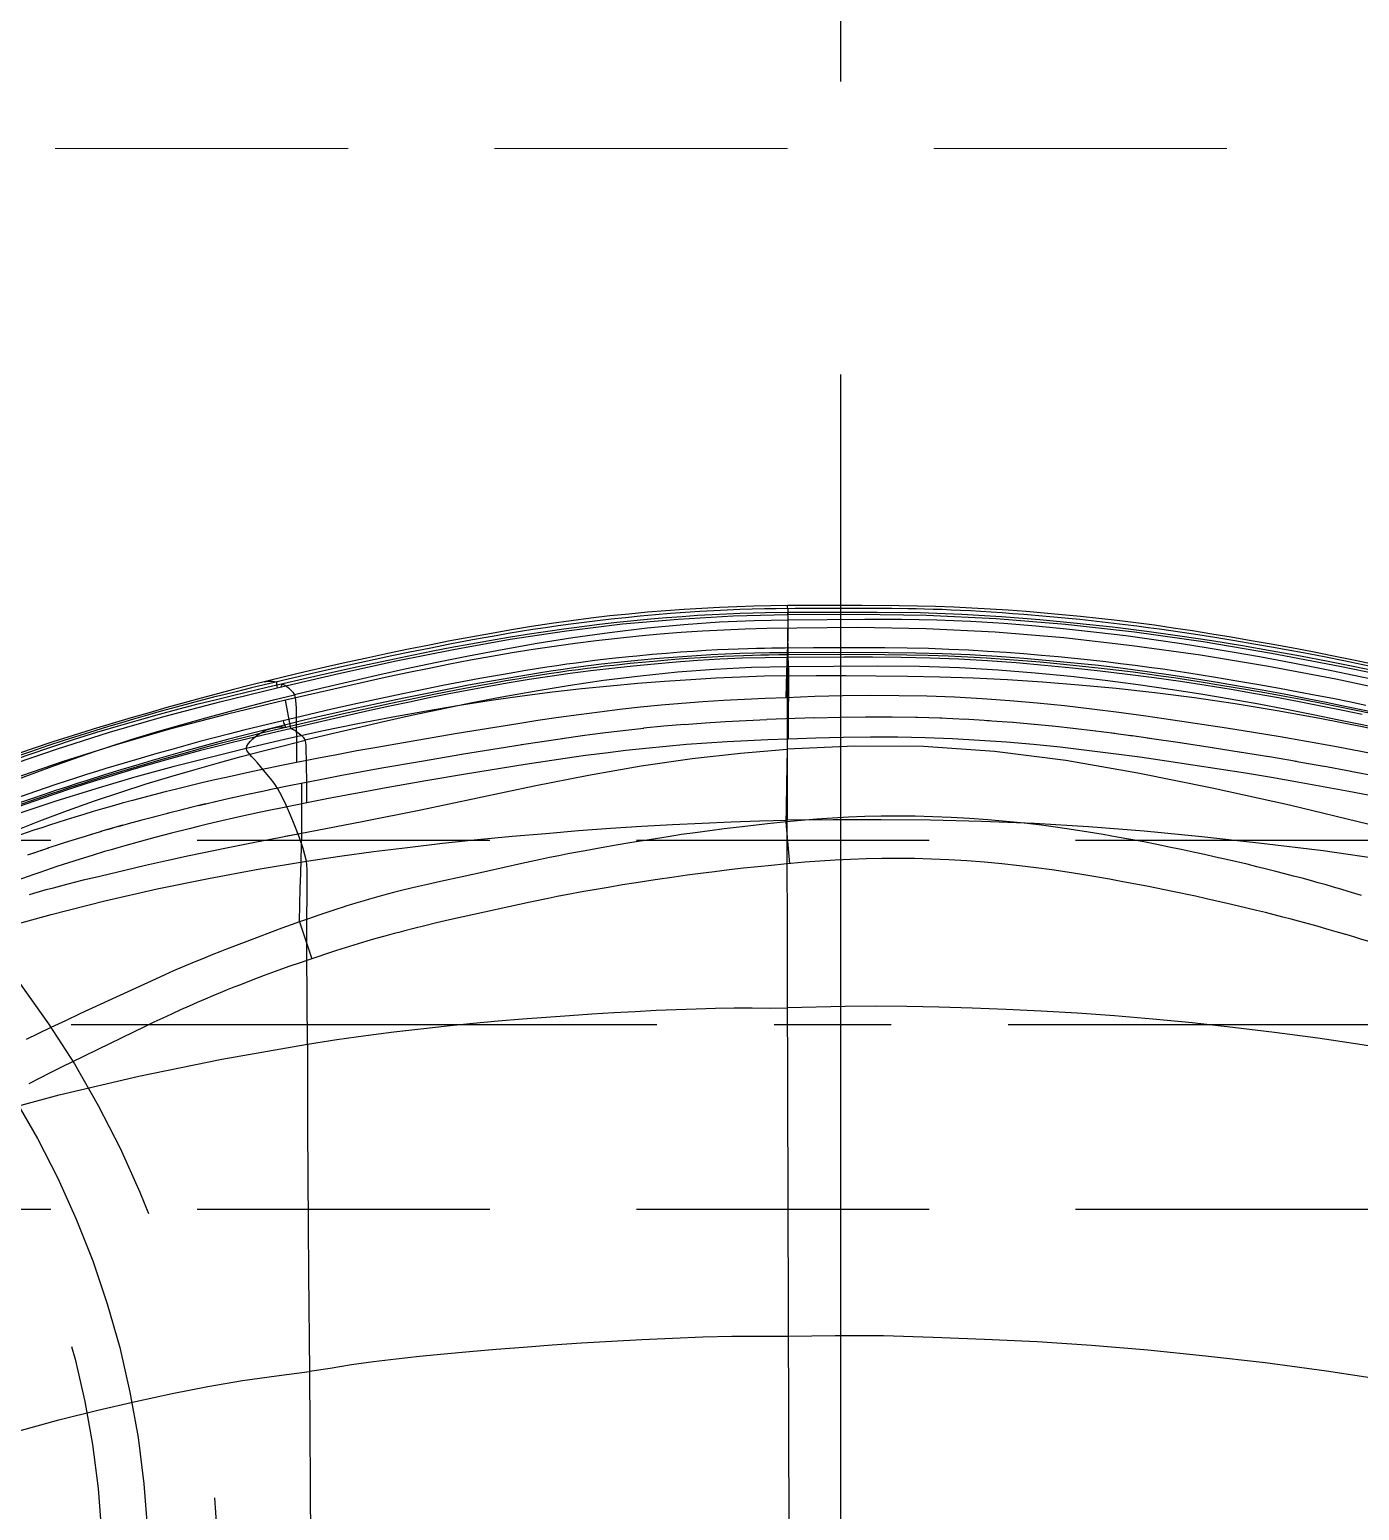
# Model space of a CAD drawing. Header units: inches. Extents: x 143011 to 144494, y -46023 to -44974.
# Drawn here: x 143767.99 to 143796.83, y -45139.95 to -45107.84 of the extents above; entities that cross this region are included whole.
import ezdxf

# ---------------------------------------------------------------- set-up
doc = ezdxf.new("R2010")
doc.units = ezdxf.units.IN
doc.header["$LTSCALE"] = 2
doc.header["$MEASUREMENT"] = 0
for name, pattern in [('CENTER', [50.8, 31.75, -6.35, 6.35, -6.35]), ('DASHED', [0.75, 0.5, -0.25]), ('HIDDEN', [9.525, 6.35, -3.175])]:
    doc.linetypes.add(name, pattern=pattern)
doc.layers.get('0').update_dxf_attribs({"linetype": 'CONTINUOUS'})
for name, color, linetype in [('CAV-COR', 1, 'CONTINUOUS'), ('DEFAULT_1', 7, 'CENTER'), ('DEFAULT_2', 8, 'HIDDEN'), ('SP', 3, 'CONTINUOUS'), ('wr2', 41, 'DASHED')]:
    doc.layers.add(name, color=color, linetype=linetype)
doc.layers.add('WR', color=122, linetype='HIDDEN', lineweight=18)

# ---------------------------------------------------------------- blocks, each defined once
blk = doc.blocks.new('20151030.171830')
at = {"color": 8, "linetype": 'HIDDEN'}
blk.add_circle((0, 0), 21.5, dxfattribs=at)
at = {"layer": 'SP', "linetype": 'HIDDEN'}
for radius in [20, 19]:
    blk.add_circle((0, 0), radius, dxfattribs=at)

msp = doc.modelspace()

# ---------------------------------------------------------------- linework, layer by layer
at = {"linetype": 'CENTER', "ltscale": 0.5}
msp.add_line((143785.577, -45026.419), (143785.577, -45526.419), dxfattribs=at)
at = {"layer": 'CAV-COR', "linetype": 'ByBlock'}
for p, q in [((143784.597, -45120.397), (143784.184, -45120.401)), ((143785.245, -45120.33), (143784.429, -45120.333)), ((143784.433, -45120.398), (143784.431, -45120.363)), ((143785.346, -45120.394), (143784.597, -45120.397)), ((143786.05, -45120.332), (143785.245, -45120.33)), ((143786.211, -45120.394), (143785.346, -45120.394)), ((143786.691, -45120.397), (143786.211, -45120.394)), ((143784.44, -45120.649), (143784.44, -45120.555)), ((143784.444, -45120.824), (143784.44, -45120.649)), ((143793.696, -45121.024), (143793.232, -45120.951)), ((143794.129, -45121.096), (143793.696, -45121.024)), ((143776.236, -45121.344), (143775.847, -45121.424)), ((143776.655, -45121.259), (143776.236, -45121.344)), ((143777.108, -45121.17), (143776.655, -45121.259)), ((143781.808, -45121.368), (143781.493, -45121.395)), ((143782.106, -45121.345), (143781.808, -45121.368)), ((143782.389, -45121.325), (143782.106, -45121.345)), ((143782.657, -45121.309), (143782.389, -45121.325)), ((143782.908, -45121.295), (143782.657, -45121.309)), ((143783.143, -45121.284), (143782.908, -45121.295)), ((143783.362, -45121.275), (143783.143, -45121.284)), ((143783.566, -45121.268), (143783.362, -45121.275)), ((143783.755, -45121.262), (143783.566, -45121.268)), ((143783.93, -45121.259), (143783.755, -45121.262)), ((143784.091, -45121.256), (143783.93, -45121.259)), ((143784.437, -45121.353), (143784.035, -45121.358)), ((143784.375, -45121.252), (143784.091, -45121.256)), ((143785.42, -45121.35), (143784.437, -45121.353)), ((143784.438, -45121.252), (143784.439, -45121.353)), ((143794.54, -45121.166), (143794.129, -45121.096)), ((143794.924, -45121.233), (143794.54, -45121.166)), ((143795.282, -45121.298), (143794.924, -45121.233)), ((143795.612, -45121.359), (143795.282, -45121.298)), ((143796.069, -45121.446), (143795.612, -45121.359)), ((143774.691, -45121.678), (143774.094, -45121.814)), ((143775.155, -45121.574), (143774.691, -45121.678)), ((143775.488, -45121.501), (143775.155, -45121.574)), ((143775.847, -45121.424), (143775.488, -45121.501)), ((143781.493, -45121.395), (143781.161, -45121.426)), ((143796.494, -45121.53), (143796.069, -45121.446)), ((143796.402, -45121.643), (143797.872, -45121.952)), ((143796.768, -45121.585), (143796.494, -45121.53)), ((143797.044, -45121.642), (143796.768, -45121.585)), ((143773.524, -45121.875), (143772.756, -45122.066)), ((143774.094, -45121.814), (143772.803, -45122.118)), ((143793.665, -45121.884), (143793.131, -45121.798)), ((143794.172, -45121.968), (143793.665, -45121.884)), ((143794.649, -45122.051), (143794.172, -45121.968)), ((143771.984, -45122.321), (143771.738, -45122.384)), ((143772.208, -45122.264), (143771.984, -45122.321)), ((143772.118, -45122.417), (143773.361, -45122.117)), ((143772.471, -45122.199), (143772.208, -45122.264)), ((143772.803, -45122.118), (143772.471, -45122.199)), ((143773.283, -45122.379), (143773.739, -45122.266)), ((143774.432, -45122.177), (143773.542, -45122.383)), ((143773.563, -45122.082), (143773.609, -45122.118)), ((143773.699, -45122.209), (143773.739, -45122.266)), ((143775.95, -45122.273), (143775.509, -45122.367)), ((143776.144, -45122.333), (143775.563, -45122.455)), ((143776.435, -45122.172), (143775.95, -45122.273)), ((143776.797, -45122.2), (143776.144, -45122.333)), ((143776.958, -45122.068), (143776.435, -45122.172)), ((143795.096, -45122.131), (143794.649, -45122.051)), ((143795.507, -45122.206), (143795.096, -45122.131)), ((143795.892, -45122.279), (143795.507, -45122.206)), ((143796.256, -45122.35), (143795.892, -45122.279)), ((143770.849, -45122.624), (143770.498, -45122.723)), ((143771.171, -45122.536), (143770.849, -45122.624)), ((143771.467, -45122.456), (143771.171, -45122.536)), ((143771.738, -45122.384), (143771.467, -45122.456)), ((143774.551, -45122.581), (143774.06, -45122.696)), ((143774.675, -45122.65), (143774.316, -45122.731)), ((143775.104, -45122.456), (143774.551, -45122.581)), ((143775.026, -45122.571), (143774.675, -45122.65)), ((143775.563, -45122.455), (143775.026, -45122.571)), ((143775.509, -45122.367), (143775.104, -45122.456)), ((143796.611, -45122.422), (143796.256, -45122.35)), ((143796.966, -45122.495), (143796.611, -45122.422)), ((143769.704, -45122.955), (143769.405, -45123.046)), ((143769.985, -45122.872), (143769.704, -45122.955)), ((143770.248, -45122.795), (143769.985, -45122.872)), ((143770.498, -45122.723), (143770.248, -45122.795)), ((143773.151, -45122.911), (143772.639, -45123.036)), ((143773.58, -45122.908), (143772.97, -45123.062)), ((143774.06, -45122.696), (143773.151, -45122.911)), ((143773.951, -45122.817), (143773.58, -45122.908)), ((143774.316, -45122.731), (143773.951, -45122.817)), ((143768.739, -45123.257), (143768.381, -45123.375)), ((143769.082, -45123.147), (143768.739, -45123.257)), ((143769.405, -45123.046), (143769.082, -45123.147)), ((143771.687, -45123.282), (143771.382, -45123.365)), ((143771.993, -45123.2), (143771.687, -45123.282)), ((143772.288, -45123.239), (143771.861, -45123.354)), ((143772.309, -45123.119), (143771.993, -45123.2)), ((143772.565, -45123.166), (143772.288, -45123.239)), ((143772.639, -45123.036), (143772.309, -45123.119)), ((143772.97, -45123.062), (143772.565, -45123.166)), ((143768.012, -45123.5), (143767.646, -45123.627)), ((143768.381, -45123.375), (143768.012, -45123.5)), ((143770.754, -45123.541), (143770.411, -45123.639)), ((143771.075, -45123.45), (143770.754, -45123.541)), ((143771.382, -45123.365), (143771.075, -45123.45)), ((143771.414, -45123.476), (143771.11, -45123.562)), ((143771.861, -45123.354), (143771.414, -45123.476)), ((143769.975, -45123.896), (143769.618, -45124.005)), ((143770.045, -45123.747), (143769.65, -45123.866)), ((143770.367, -45123.778), (143769.975, -45123.896)), ((143770.411, -45123.639), (143770.045, -45123.747)), ((143770.655, -45123.693), (143770.367, -45123.778)), ((143768.793, -45124.267), (143768.553, -45124.345)), ((143769.029, -45124.19), (143768.793, -45124.267)), ((143769.265, -45124.115), (143769.029, -45124.19)), ((143769.618, -45124.005), (143769.265, -45124.115)), ((143784.421, -45124.044), (143784.42, -45124.982)), ((143768.12, -45124.365), (143767.69, -45124.515)), ((143768.058, -45124.512), (143767.799, -45124.601)), ((143768.308, -45124.427), (143768.058, -45124.512)), ((143768.553, -45124.345), (143768.308, -45124.427)), ((143774.011, -45126.631), (143774.014, -45126.229)), ((143774.004, -45127.881), (143774.005, -45127.605)), ((143774.017, -45129.841), (143774.004, -45127.881)), ((143785.681, -45129.026), (143784.426, -45129.057)), ((143774.043, -45134.832), (143774.063, -45136.942)), ((143774.063, -45136.942), (143774.1, -45143.295))]:
    msp.add_line(p, q, dxfattribs=at)
for points in [[(143784.429, -45120.333), (143784.069, -45120.337), (143783.702, -45120.344), (143783.329, -45120.356), (143782.952, -45120.372), (143782.571, -45120.392), (143782.186, -45120.416), (143781.793, -45120.445), (143781.394, -45120.477), (143780.989, -45120.515), (143780.579, -45120.557), (143780.163, -45120.606), (143779.74, -45120.661), (143779.313, -45120.722), (143778.881, -45120.789), (143778.447, -45120.86), (143778.007, -45120.935), (143777.561, -45121.015), (143777.113, -45121.099), (143776.663, -45121.188), (143776.211, -45121.279), (143775.76, -45121.373), (143775.31, -45121.469), (143774.859, -45121.567), (143774.411, -45121.667), (143773.966, -45121.769), (143773.524, -45121.875)], [(143784.184, -45120.401), (143783.927, -45120.405), (143783.663, -45120.411), (143783.393, -45120.419), (143783.117, -45120.43), (143782.829, -45120.445), (143782.526, -45120.462), (143782.212, -45120.483), (143781.894, -45120.507), (143781.567, -45120.534), (143781.236, -45120.564), (143780.914, -45120.595), (143780.607, -45120.628), (143780.309, -45120.662), (143780.017, -45120.697), (143779.733, -45120.734), (143779.454, -45120.772), (143779.179, -45120.812), (143778.907, -45120.853), (143778.637, -45120.896), (143778.372, -45120.94), (143778.109, -45120.985), (143777.85, -45121.031), (143777.597, -45121.078), (143777.108, -45121.17)], [(143784.433, -45120.398), (143784.433, -45120.403), (143784.433, -45120.416), (143784.433, -45120.435), (143784.433, -45120.525)], [(143797.216, -45121.625), (143796.737, -45121.524), (143796.27, -45121.428), (143795.812, -45121.337), (143795.361, -45121.251), (143794.916, -45121.17), (143794.48, -45121.093), (143794.05, -45121.019), (143793.627, -45120.949), (143793.209, -45120.882), (143792.794, -45120.819), (143792.384, -45120.76), (143791.979, -45120.705), (143791.576, -45120.655), (143791.177, -45120.61), (143790.781, -45120.568), (143790.387, -45120.529), (143789.995, -45120.494), (143789.603, -45120.462), (143789.212, -45120.432), (143788.821, -45120.407), (143788.429, -45120.385), (143788.035, -45120.367), (143787.64, -45120.353), (143787.245, -45120.344), (143786.848, -45120.338), (143786.05, -45120.332)], [(143789.556, -45120.526), (143789.318, -45120.508), (143789.082, -45120.491), (143788.848, -45120.475), (143788.618, -45120.461), (143788.395, -45120.448), (143788.183, -45120.437), (143787.979, -45120.428), (143787.78, -45120.42), (143787.587, -45120.414), (143787.399, -45120.409), (143787.216, -45120.404), (143787.036, -45120.401), (143786.691, -45120.397)], [(143773.361, -45122.117), (143774.699, -45121.806), (143775.946, -45121.533), (143777.184, -45121.284), (143778.413, -45121.062), (143779.635, -45120.876), (143780.85, -45120.731), (143782.056, -45120.623), (143783.251, -45120.553), (143784.433, -45120.525)], [(143784.44, -45120.649), (143783.709, -45120.663), (143782.951, -45120.695), (143782.179, -45120.749), (143781.382, -45120.824), (143780.57, -45120.92), (143779.774, -45121.032), (143779.002, -45121.156), (143778.243, -45121.288), (143777.514, -45121.427), (143776.825, -45121.566), (143776.164, -45121.706), (143775.524, -45121.847), (143774.904, -45121.989), (143774.309, -45122.129), (143773.739, -45122.266)], [(143784.433, -45120.525), (143785.938, -45120.521), (143787.446, -45120.538), (143788.953, -45120.61), (143790.455, -45120.734), (143791.951, -45120.901), (143793.441, -45121.114), (143794.924, -45121.363), (143796.402, -45121.643)], [(143784.44, -45120.555), (143784.439, -45120.526), (143784.439, -45120.525)], [(143796.227, -45121.747), (143795.721, -45121.645), (143795.2, -45121.544), (143794.665, -45121.444), (143794.116, -45121.347), (143793.553, -45121.252), (143792.972, -45121.161), (143792.375, -45121.074), (143791.762, -45120.991), (143791.129, -45120.913), (143790.479, -45120.842), (143789.811, -45120.778), (143789.119, -45120.722), (143788.405, -45120.677), (143787.668, -45120.647), (143786.902, -45120.632), (143786.107, -45120.631), (143785.289, -45120.638), (143784.44, -45120.649)], [(143793.232, -45120.951), (143792.989, -45120.915), (143792.743, -45120.879), (143792.497, -45120.844), (143792.249, -45120.811), (143792.001, -45120.778), (143791.754, -45120.747), (143791.507, -45120.718), (143791.26, -45120.689), (143791.014, -45120.662), (143790.768, -45120.637), (143790.524, -45120.612), (143790.28, -45120.589), (143790.038, -45120.567), (143789.556, -45120.526)], [(143783.977, -45120.831), (143783.514, -45120.843), (143783.051, -45120.862), (143782.589, -45120.887), (143782.126, -45120.918), (143781.664, -45120.954), (143781.202, -45120.996), (143780.742, -45121.044), (143780.282, -45121.097), (143779.824, -45121.155), (143779.367, -45121.219), (143778.912, -45121.287), (143778.459, -45121.36), (143778.007, -45121.438), (143777.557, -45121.519), (143777.108, -45121.605), (143776.66, -45121.694), (143776.214, -45121.786), (143775.768, -45121.88), (143775.322, -45121.977), (143774.432, -45122.177)], [(143796.32, -45121.926), (143794.856, -45121.65), (143793.385, -45121.409), (143791.906, -45121.202), (143790.42, -45121.031), (143788.93, -45120.907), (143787.437, -45120.833), (143785.94, -45120.805), (143783.977, -45120.831)], [(143784.035, -45121.358), (143783.713, -45121.365), (143783.394, -45121.374), (143783.078, -45121.387), (143782.766, -45121.403), (143782.457, -45121.421), (143782.151, -45121.441), (143781.85, -45121.463), (143781.552, -45121.488), (143781.258, -45121.514), (143780.967, -45121.542), (143780.679, -45121.572), (143780.394, -45121.605), (143780.113, -45121.64), (143779.836, -45121.677), (143779.562, -45121.716), (143779.294, -45121.757), (143779.031, -45121.798), (143778.773, -45121.84), (143778.517, -45121.882), (143778.262, -45121.926), (143778.01, -45121.97), (143777.76, -45122.015), (143777.512, -45122.061), (143777.268, -45122.108), (143776.797, -45122.2)], [(143785.527, -45121.247), (143784.992, -45121.248), (143784.375, -45121.252)], [(143784.437, -45121.353), (143784.436, -45121.367), (143784.435, -45121.4), (143784.434, -45121.446), (143784.431, -45121.589)], [(143797.396, -45122.709), (143796.978, -45122.617), (143796.549, -45122.526), (143796.11, -45122.435), (143795.66, -45122.345), (143795.198, -45122.256), (143794.724, -45122.169), (143794.242, -45122.083), (143793.751, -45121.999), (143793.251, -45121.918), (143792.744, -45121.839), (143792.228, -45121.765), (143791.705, -45121.696), (143791.176, -45121.634), (143790.644, -45121.578), (143790.107, -45121.527), (143789.554, -45121.481), (143788.977, -45121.438), (143788.384, -45121.403), (143787.792, -45121.378), (143787.206, -45121.363), (143786.62, -45121.355), (143785.42, -45121.35)], [(143793.131, -45121.798), (143792.852, -45121.756), (143792.565, -45121.714), (143792.271, -45121.673), (143791.967, -45121.632), (143791.653, -45121.593), (143791.331, -45121.555), (143790.997, -45121.517), (143790.653, -45121.481), (143790.299, -45121.446), (143789.933, -45121.413), (143789.555, -45121.381), (143789.167, -45121.351), (143788.765, -45121.324), (143788.352, -45121.301), (143787.927, -45121.281), (143787.484, -45121.265), (143787.022, -45121.256), (143786.542, -45121.251), (143785.527, -45121.247)], [(143780.628, -45121.482), (143780.441, -45121.503), (143780.249, -45121.526), (143780.051, -45121.55), (143779.849, -45121.577), (143779.641, -45121.605), (143779.428, -45121.636), (143779.209, -45121.669), (143778.983, -45121.703), (143778.752, -45121.741), (143778.513, -45121.781), (143778.267, -45121.823), (143778.013, -45121.868), (143777.755, -45121.915), (143777.491, -45121.965), (143776.958, -45122.068)], [(143781.161, -45121.426), (143780.988, -45121.443), (143780.628, -45121.482)], [(143784.431, -45121.589), (143784.429, -45121.703), (143784.428, -45121.854)], [(143784.428, -45121.854), (143783.928, -45121.865), (143783.411, -45121.883), (143782.878, -45121.908), (143782.329, -45121.94), (143781.765, -45121.978), (143781.182, -45122.024), (143780.583, -45122.077), (143779.966, -45122.139), (143779.33, -45122.211), (143778.676, -45122.293), (143778.005, -45122.389), (143777.313, -45122.497), (143776.602, -45122.618), (143775.872, -45122.752), (143775.115, -45122.898), (143774.331, -45123.058), (143773.522, -45123.237), (143772.689, -45123.433)], [(143773.356, -45121.987), (143773.352, -45121.993), (143773.35, -45122.007), (143773.35, -45122.027), (143773.352, -45122.052), (143773.356, -45122.083), (143773.361, -45122.117)], [(143784.428, -45121.854), (143784.424, -45122.091), (143784.423, -45123.264)], [(143784.428, -45121.854), (143785.05, -45121.85), (143785.692, -45121.851), (143786.353, -45121.855), (143787.033, -45121.863), (143787.732, -45121.876), (143788.453, -45121.9), (143789.196, -45121.935), (143789.96, -45121.985), (143790.748, -45122.047), (143791.559, -45122.123), (143792.394, -45122.214), (143793.254, -45122.323), (143794.137, -45122.454), (143795.044, -45122.605), (143795.974, -45122.775), (143796.928, -45122.961), (143797.903, -45123.173), (143798.9, -45123.409)], [(143797.66, -45122.05), (143797.197, -45121.949), (143796.227, -45121.747)], [(143804.581, -45124.253), (143804.102, -45124.077), (143803.623, -45123.904), (143803.144, -45123.734), (143802.666, -45123.568), (143802.186, -45123.408), (143801.705, -45123.255), (143801.222, -45123.109), (143800.737, -45122.968), (143800.25, -45122.834), (143799.761, -45122.706), (143799.269, -45122.582), (143798.774, -45122.463), (143798.277, -45122.349), (143796.32, -45121.926)], [(143772.756, -45122.066), (143772.417, -45122.153), (143772.068, -45122.245), (143771.712, -45122.34), (143771.348, -45122.44), (143770.973, -45122.545), (143770.588, -45122.655), (143770.194, -45122.769), (143769.788, -45122.889), (143769.37, -45123.015), (143768.941, -45123.148), (143768.501, -45123.289), (143768.049, -45123.438), (143767.587, -45123.595), (143767.528, -45123.616)], [(143773.609, -45122.118), (143773.654, -45122.16), (143773.699, -45122.209)], [(143773.542, -45122.383), (143772.283, -45122.685), (143771.06, -45123.007), (143769.873, -45123.348), (143768.722, -45123.712), (143767.607, -45124.096), (143766.525, -45124.489), (143765.477, -45124.889), (143764.462, -45125.3), (143763.481, -45125.72)], [(143767.459, -45123.826), (143768.575, -45123.442), (143769.724, -45123.079), (143770.906, -45122.738), (143772.118, -45122.417)], [(143769.445, -45123.483), (143769.648, -45123.415), (143770.215, -45123.232), (143770.768, -45123.064), (143771.301, -45122.91), (143771.817, -45122.765), (143772.321, -45122.628), (143772.812, -45122.5), (143773.283, -45122.379)], [(143773.491, -45122.83), (143773.501, -45122.86), (143773.51, -45122.886), (143773.52, -45122.909), (143773.525, -45122.922)], [(143772.689, -45123.433), (143772.705, -45123.38), (143772.743, -45123.324), (143772.787, -45123.27), (143772.838, -45123.22), (143772.893, -45123.173), (143772.951, -45123.13), (143773.01, -45123.091), (143773.071, -45123.057), (143773.134, -45123.028), (143773.2, -45123.004), (143773.246, -45122.992)], [(143784.423, -45123.264), (143784.421, -45123.632), (143784.421, -45124.044)], [(143772.689, -45123.433), (143771.907, -45123.623), (143771.103, -45123.831), (143770.276, -45124.056), (143769.43, -45124.304), (143768.564, -45124.575), (143767.673, -45124.869), (143766.758, -45125.184), (143765.818, -45125.521), (143764.847, -45125.878), (143763.844, -45126.256), (143762.811, -45126.657), (143761.752, -45127.091)], [(143771.11, -45123.562), (143770.958, -45123.605), (143770.655, -45123.693)], [(143773.069, -45123.904), (143773, -45123.82), (143772.933, -45123.74), (143772.868, -45123.667), (143772.807, -45123.601), (143772.754, -45123.541), (143772.709, -45123.487), (143772.689, -45123.433)], [(143769.65, -45123.866), (143769.443, -45123.93), (143769.229, -45123.998), (143769.01, -45124.068), (143768.789, -45124.14), (143768.566, -45124.214), (143768.12, -45124.365)], [(143774, -45125.871), (143773.927, -45125.599), (143773.839, -45125.345), (143773.745, -45125.106), (143773.651, -45124.877), (143773.556, -45124.661), (143773.466, -45124.466), (143773.38, -45124.309), (143773.298, -45124.186), (143773.218, -45124.084), (143773.069, -45123.904)], [(143774, -45125.871), (143774.721, -45125.766), (143775.45, -45125.667), (143776.189, -45125.574), (143776.945, -45125.486), (143777.71, -45125.406), (143778.46, -45125.335), (143779.187, -45125.271), (143779.898, -45125.212), (143780.593, -45125.16), (143781.271, -45125.117), (143781.932, -45125.081), (143782.577, -45125.049), (143783.207, -45125.021), (143783.822, -45124.998), (143784.42, -45124.982)], [(143798.836, -45126.086), (143797.422, -45125.849), (143796.046, -45125.652), (143794.709, -45125.489), (143793.416, -45125.346), (143792.166, -45125.225), (143790.952, -45125.13), (143789.775, -45125.06), (143788.636, -45125.014), (143787.531, -45124.987), (143786.459, -45124.976), (143785.422, -45124.975), (143784.42, -45124.982)], [(143784.424, -45126.128), (143784.424, -45125.729), (143784.423, -45125.348), (143784.42, -45124.982)], [(143759.528, -45130.204), (143760.881, -45129.592), (143762.215, -45129.045), (143763.524, -45128.552), (143764.804, -45128.111), (143766.053, -45127.717), (143767.273, -45127.356), (143768.465, -45127.028), (143769.627, -45126.736), (143770.762, -45126.477), (143771.87, -45126.249), (143772.95, -45126.048), (143774, -45125.871)], [(143774.014, -45126.229), (143774.013, -45126.044), (143774, -45125.871)], [(143784.485, -45147.606), (143784.425, -45128.491), (143784.425, -45127.965), (143784.425, -45127.468), (143784.425, -45126.994), (143784.424, -45126.128)], [(143774.005, -45127.605), (143774.009, -45127.091), (143774.011, -45126.631)], [(143774.017, -45129.841), (143774.658, -45129.744), (143775.282, -45129.656), (143775.889, -45129.578), (143776.479, -45129.507), (143777.052, -45129.444), (143777.61, -45129.389), (143778.154, -45129.338), (143778.682, -45129.293), (143779.197, -45129.253), (143779.699, -45129.217), (143780.187, -45129.185), (143780.663, -45129.156), (143781.127, -45129.131), (143781.578, -45129.108), (143782.018, -45129.089), (143782.447, -45129.074), (143782.864, -45129.062), (143783.27, -45129.056), (143783.666, -45129.056), (143784.051, -45129.058), (143784.426, -45129.057)], [(143798.902, -45130.214), (143797.884, -45130.025), (143796.892, -45129.857), (143795.928, -45129.714), (143794.992, -45129.59), (143794.086, -45129.479), (143793.205, -45129.381), (143792.349, -45129.298), (143791.519, -45129.229), (143790.712, -45129.171), (143789.929, -45129.124), (143789.169, -45129.087), (143788.43, -45129.059), (143787.712, -45129.039), (143787.016, -45129.025), (143786.339, -45129.019), (143785.681, -45129.026)], [(143759.505, -45134.196), (143760.903, -45133.55), (143762.354, -45132.944), (143763.855, -45132.383), (143765.397, -45131.865), (143766.982, -45131.386), (143768.637, -45130.944), (143770.366, -45130.538), (143772.159, -45130.168), (143774.017, -45129.841)], [(143774.017, -45129.841), (143774.02, -45131.642), (143774.043, -45134.832)], [(143784.448, -45136.184), (143783.842, -45136.181), (143783.222, -45136.182), (143782.59, -45136.197), (143781.937, -45136.223), (143781.271, -45136.254), (143780.613, -45136.288), (143779.964, -45136.326), (143779.323, -45136.37), (143778.703, -45136.417), (143778.109, -45136.465), (143777.535, -45136.515), (143776.982, -45136.565), (143776.452, -45136.616), (143775.944, -45136.67), (143775.451, -45136.728), (143774.973, -45136.796), (143774.51, -45136.872), (143774.063, -45136.942)], [(143798.894, -45137.384), (143797.487, -45137.141), (143796.117, -45136.931), (143794.785, -45136.754), (143793.492, -45136.604), (143792.239, -45136.478), (143791.022, -45136.376), (143789.841, -45136.299), (143788.698, -45136.242), (143787.586, -45136.2), (143786.507, -45136.169), (143785.461, -45136.168), (143784.448, -45136.184)], [(143761.125, -45140.803), (143762.136, -45140.316), (143763.13, -45139.873), (143764.105, -45139.474), (143765.055, -45139.112), (143765.981, -45138.785), (143766.886, -45138.49), (143767.77, -45138.226), (143768.631, -45137.991), (143769.471, -45137.781), (143770.289, -45137.59), (143771.083, -45137.418), (143771.858, -45137.262), (143772.614, -45137.132), (143773.35, -45137.032), (143774.063, -45136.942)]]:
    msp.add_lwpolyline(points, dxfattribs=at)
at = {"layer": 'DEFAULT_1', "color": 2, "linetype": 'CENTER', "ltscale": 0.5}
msp.add_line((143785.577, -45115.398), (143785.577, -45246.267), dxfattribs=at)
at = {"layer": 'DEFAULT_2', "color": 8, "linetype": 'HIDDEN'}
for p, q in [((143783.948, -45120.482), (143784.437, -45120.475)), ((143784.437, -45120.475), (143784.436, -45120.525)), ((143784.438, -45120.5), (143784.437, -45120.475)), ((143784.439, -45120.525), (143784.438, -45120.5)), ((143784.437, -45121.192), (143784.444, -45121.027)), ((143784.443, -45121.456), (143784.439, -45120.824)), ((143784.445, -45120.881), (143784.444, -45120.824)), ((143784.444, -45121.027), (143784.445, -45120.881)), ((143784.42, -45121.571), (143784.428, -45121.373)), ((143784.428, -45121.373), (143784.437, -45121.192)), ((143781.358, -45121.557), (143781.02, -45121.59)), ((143781.679, -45121.528), (143781.358, -45121.557)), ((143781.983, -45121.503), (143781.679, -45121.528)), ((143782.272, -45121.482), (143781.983, -45121.503)), ((143782.544, -45121.464), (143782.272, -45121.482)), ((143782.801, -45121.449), (143782.544, -45121.464)), ((143783.042, -45121.437), (143782.801, -45121.449)), ((143783.267, -45121.427), (143783.042, -45121.437)), ((143783.477, -45121.419), (143783.267, -45121.427)), ((143783.671, -45121.413), (143783.477, -45121.419)), ((143783.851, -45121.408), (143783.671, -45121.413)), ((143784.017, -45121.405), (143783.851, -45121.408)), ((143784.242, -45121.402), (143784.017, -45121.405)), ((143784.441, -45121.4), (143784.242, -45121.402)), ((143785.528, -45121.396), (143784.441, -45121.4)), ((143784.441, -45121.399), (143784.441, -45121.4)), ((143784.447, -45121.582), (143784.443, -45121.456)), ((143784.449, -45121.662), (143784.447, -45121.582)), ((143773.137, -45122.103), (143774.274, -45121.844)), ((143784.45, -45121.879), (143784.446, -45122.964)), ((143793.871, -45122.07), (143793.352, -45121.985)), ((143772.425, -45122.272), (143773.137, -45122.103)), ((143773.469, -45122.027), (143773.442, -45122.098)), ((143773.469, -45122.027), (143773.516, -45122.052)), ((143773.516, -45122.052), (143773.563, -45122.082)), ((143773.739, -45122.266), (143773.756, -45122.325)), ((143776.756, -45122.262), (143776.249, -45122.365)), ((143777.282, -45122.158), (143776.756, -45122.262)), ((143794.361, -45122.154), (143793.871, -45122.07)), ((143794.822, -45122.234), (143794.361, -45122.154)), ((143795.249, -45122.312), (143794.822, -45122.234)), ((143795.644, -45122.386), (143795.249, -45122.312)), ((143773.659, -45122.998), (143773.542, -45122.383)), ((143775.369, -45122.553), (143774.798, -45122.681)), ((143775.79, -45122.461), (143775.369, -45122.553)), ((143776.249, -45122.365), (143775.79, -45122.461)), ((143796.015, -45122.457), (143795.644, -45122.386)), ((143796.373, -45122.528), (143796.015, -45122.457)), ((143796.724, -45122.599), (143796.373, -45122.528)), ((143797.08, -45122.675), (143796.724, -45122.599)), ((143774.288, -45122.799), (143773.054, -45123.092)), ((143774.518, -45122.801), (143773.359, -45123.067)), ((143773.776, -45122.868), (143773.78, -45123.332)), ((143774.798, -45122.681), (143774.288, -45122.799)), ((143785.008, -45122.764), (143783.978, -45122.803)), ((143784.446, -45122.964), (143784.446, -45123.228)), ((143785, -45122.765), (143785.582, -45122.749)), ((143785.566, -45122.75), (143786.145, -45122.743)), ((143786.122, -45122.743), (143786.7, -45122.744)), ((143786.67, -45122.744), (143787.245, -45122.753)), ((143787.208, -45122.752), (143787.778, -45122.769)), ((143787.734, -45122.768), (143788.299, -45122.793)), ((143788.248, -45122.791), (143788.807, -45122.825)), ((143788.751, -45122.821), (143789.3, -45122.861)), ((143789.239, -45122.856), (143789.779, -45122.902)), ((143789.714, -45122.896), (143790.242, -45122.948)), ((143790.175, -45122.941), (143790.688, -45122.997)), ((143772.386, -45123.257), (143772.072, -45123.338)), ((143772.714, -45123.175), (143772.386, -45123.257)), ((143773.054, -45123.092), (143772.714, -45123.175)), ((143773.359, -45123.067), (143772.726, -45123.218)), ((143776.389, -45123.255), (143775.525, -45123.406)), ((143777.263, -45123.108), (143776.389, -45123.255)), ((143778.663, -45123.344), (143779.109, -45123.276)), ((143779.1, -45123.277), (143779.547, -45123.211)), ((143779.538, -45123.213), (143779.986, -45123.15)), ((143779.978, -45123.151), (143780.427, -45123.092)), ((143780.419, -45123.093), (143780.868, -45123.039)), ((143780.861, -45123.04), (143781.31, -45122.99)), ((143790.619, -45122.989), (143791.115, -45123.048)), ((143791.046, -45123.039), (143791.525, -45123.101)), ((143791.456, -45123.092), (143791.918, -45123.154)), ((143791.85, -45123.145), (143792.292, -45123.206)), ((143792.226, -45123.197), (143792.993, -45123.31)), ((143792.935, -45123.301), (143793.646, -45123.409)), ((143771.158, -45123.587), (143770.838, -45123.677)), ((143771.465, -45123.502), (143771.158, -45123.587)), ((143771.768, -45123.419), (143771.465, -45123.502)), ((143772.072, -45123.338), (143771.768, -45123.419)), ((143773.78, -45123.332), (143773.781, -45123.736)), ((143773.995, -45123.704), (143773.991, -45123.443)), ((143776.495, -45123.702), (143777.365, -45123.555)), ((143777.358, -45123.556), (143778.672, -45123.343)), ((143784.419, -45123.446), (143784.405, -45124.2)), ((143793.596, -45123.402), (143794.267, -45123.507)), ((143794.227, -45123.501), (143794.867, -45123.605)), ((143794.835, -45123.6), (143795.463, -45123.707)), ((143770.133, -45123.883), (143769.74, -45124.001)), ((143770.498, -45123.775), (143770.133, -45123.883)), ((143770.838, -45123.677), (143770.498, -45123.775)), ((143774.004, -45124.238), (143773.995, -45123.704)), ((143775.631, -45123.852), (143776.495, -45123.702)), ((143795.438, -45123.703), (143796.058, -45123.813)), ((143796.039, -45123.809), (143796.654, -45123.923)), ((143796.639, -45123.92), (143797.248, -45124.038)), ((143773.199, -45124.321), (143773.662, -45124.227)), ((143773.9, -45124.881), (143773.896, -45124.18)), ((143774.006, -45124.608), (143774.004, -45124.238)), ((143776.583, -45124.133), (143775.725, -45124.283)), ((143777.446, -45123.988), (143776.583, -45124.133)), ((143784.405, -45124.2), (143784.399, -45124.737)), ((143768.005, -45124.571), (143767.589, -45124.717)), ((143771.667, -45124.664), (143772.022, -45124.581)), ((143771.989, -45124.589), (143772.396, -45124.496)), ((143772.368, -45124.502), (143772.793, -45124.408)), ((143772.771, -45124.413), (143773, -45124.363)), ((143772.981, -45124.367), (143773.214, -45124.318)), ((143770.401, -45124.988), (143770.719, -45124.903)), ((143770.682, -45124.913), (143771.017, -45124.826)), ((143770.98, -45124.835), (143771.333, -45124.746)), ((143771.297, -45124.755), (143771.498, -45124.705)), ((143771.808, -45124.631), (143771.462, -45124.714)), ((143774.006, -45124.608), (143773.475, -45124.715)), ((143784.399, -45124.737), (143784.395, -45125.025)), ((143769.317, -45125.296), (143769.562, -45125.223)), ((143769.764, -45125.164), (143769.534, -45125.231)), ((143769.677, -45125.189), (143769.795, -45125.155)), ((143770.008, -45125.095), (143769.764, -45125.164)), ((143769.916, -45125.121), (143770.169, -45125.051)), ((143770.135, -45125.06), (143770.436, -45124.978)), ((143772.507, -45124.923), (143772.066, -45125.024)), ((143772.875, -45125.461), (143775.204, -45125.013)), ((143782.741, -45125.214), (143782.43, -45125.256)), ((143783.058, -45125.174), (143782.741, -45125.214)), ((143783.379, -45125.135), (143783.058, -45125.174)), ((143783.692, -45125.099), (143783.379, -45125.135)), ((143783.992, -45125.066), (143783.692, -45125.099)), ((143784.266, -45125.038), (143783.992, -45125.066)), ((143784.395, -45125.025), (143784.475, -45125.929)), ((143768.393, -45125.588), (143768.574, -45125.529)), ((143768.557, -45125.534), (143768.751, -45125.472)), ((143768.732, -45125.478), (143768.938, -45125.413)), ((143768.917, -45125.419), (143769.135, -45125.351)), ((143769.111, -45125.359), (143769.343, -45125.288)), ((143770.372, -45125.453), (143770.056, -45125.541)), ((143770.71, -45125.363), (143770.372, -45125.453)), ((143771.07, -45125.269), (143770.71, -45125.363)), ((143772.266, -45125.582), (143772.875, -45125.461)), ((143773.538, -45125.333), (143773.898, -45125.264)), ((143773.893, -45125.552), (143773.898, -45125.264)), ((143780.712, -45125.527), (143780.391, -45125.583)), ((143781.009, -45125.476), (143780.712, -45125.527)), ((143781.426, -45125.408), (143781.009, -45125.476)), ((143781.841, -45125.343), (143781.426, -45125.408)), ((143782.13, -45125.299), (143781.841, -45125.343)), ((143782.43, -45125.256), (143782.13, -45125.299)), ((143767.959, -45125.737), (143768.105, -45125.686)), ((143768.094, -45125.69), (143768.251, -45125.636)), ((143768.238, -45125.64), (143768.408, -45125.584)), ((143769.089, -45125.829), (143768.836, -45125.91)), ((143769.348, -45125.749), (143769.089, -45125.829)), ((143770.506, -45125.962), (143770.959, -45125.86)), ((143770.959, -45125.86), (143771.451, -45125.752)), ((143780.04, -45125.647), (143779.665, -45125.718)), ((143780.391, -45125.583), (143780.04, -45125.647)), ((143768.587, -45125.991), (143768.338, -45126.075)), ((143768.836, -45125.91), (143768.587, -45125.991)), ((143769.163, -45126.282), (143769.514, -45126.196)), ((143769.514, -45126.196), (143770.086, -45126.059)), ((143770.086, -45126.059), (143770.506, -45125.962)), ((143778.667, -45125.925), (143777.899, -45126.097)), ((143782.251, -45126.179), (143781.968, -45126.22)), ((143782.544, -45126.14), (143782.251, -45126.179)), ((143782.849, -45126.102), (143782.544, -45126.14)), ((143783.162, -45126.065), (143782.849, -45126.102)), ((143783.478, -45126.029), (143783.162, -45126.065)), ((143783.786, -45125.996), (143783.478, -45126.029)), ((143784.08, -45125.966), (143783.786, -45125.996)), ((143768.509, -45126.449), (143768.829, -45126.367)), ((143768.829, -45126.367), (143769.163, -45126.282)), ((143776.36, -45126.439), (143776.116, -45126.498)), ((143776.622, -45126.378), (143776.36, -45126.439)), ((143776.905, -45126.314), (143776.622, -45126.378)), ((143780.537, -45126.443), (143780.191, -45126.503)), ((143780.853, -45126.39), (143780.537, -45126.443)), ((143781.145, -45126.343), (143780.853, -45126.39)), ((143781.558, -45126.28), (143781.145, -45126.343)), ((143781.968, -45126.22), (143781.558, -45126.28)), ((143792.78, -45126.531), (143792.256, -45126.425)), ((143778.846, -45126.763), (143777.399, -45127.08)), ((143774.019, -45127.129), (143773.847, -45127.19)), ((143774.29, -45127.036), (143774.019, -45127.129)), ((143774.48, -45126.972), (143774.29, -45127.036)), ((143777.097, -45127.148), (143776.819, -45127.213)), ((143777.399, -45127.08), (143777.097, -45127.148)), ((143773.256, -45127.406), (143772.914, -45127.535)), ((143773.467, -45127.327), (143773.256, -45127.406)), ((143773.665, -45127.255), (143773.467, -45127.327)), ((143773.847, -45127.19), (143773.665, -45127.255)), ((143773.847, -45127.19), (143774.115, -45127.991)), ((143776.325, -45127.333), (143776.104, -45127.389)), ((143776.563, -45127.274), (143776.325, -45127.333)), ((143776.819, -45127.213), (143776.563, -45127.274)), ((143772.914, -45127.535), (143772.266, -45127.782)), ((143775.502, -45127.553), (143775.31, -45127.608)), ((143775.696, -45127.499), (143775.502, -45127.553)), ((143773.839, -45128.084), (143773.64, -45128.153)), ((143774.026, -45128.021), (143773.839, -45128.084)), ((143774.65, -45127.813), (143774.026, -45128.021)), ((143773.083, -45128.356), (143772.834, -45128.45)), ((143773.317, -45128.269), (143773.083, -45128.356)), ((143772.834, -45128.45), (143772.567, -45128.553)), ((143768.769, -45129.333), (143768.455, -45129.481)), ((143769.099, -45129.179), (143768.769, -45129.333)), ((143768.175, -45129.615), (143767.917, -45129.741)), ((143768.455, -45129.481), (143768.175, -45129.615)), ((143769.476, -45129.955), (143769.151, -45130.114)), ((143768.703, -45130.335), (143768.44, -45130.467)), ((143769.151, -45130.114), (143768.703, -45130.335)), ((143768.199, -45130.589), (143767.975, -45130.704)), ((143768.44, -45130.467), (143768.199, -45130.589))]:
    msp.add_line(p, q, dxfattribs=at)
for points in [[(143784.431, -45120.363), (143784.431, -45120.351), (143784.43, -45120.341), (143784.429, -45120.336), (143784.429, -45120.333)], [(143774.274, -45121.844), (143775.084, -45121.663), (143775.495, -45121.573), (143775.907, -45121.485), (143776.321, -45121.399), (143776.735, -45121.316), (143777.148, -45121.236), (143777.559, -45121.159), (143777.97, -45121.086), (143778.378, -45121.017), (143778.782, -45120.952), (143779.184, -45120.892), (143779.579, -45120.836), (143779.968, -45120.786), (143780.352, -45120.738), (143780.728, -45120.695), (143781.096, -45120.657), (143781.457, -45120.622), (143781.808, -45120.592), (143782.148, -45120.566), (143782.478, -45120.543), (143782.796, -45120.524), (143783.103, -45120.509), (143783.399, -45120.496), (143783.681, -45120.488), (143783.948, -45120.482)], [(143784.437, -45120.475), (143786.372, -45120.473), (143787.303, -45120.483), (143788.206, -45120.516), (143789.072, -45120.568), (143789.902, -45120.635), (143790.703, -45120.711), (143791.477, -45120.796), (143792.222, -45120.889), (143792.938, -45120.987), (143793.627, -45121.09), (143794.294, -45121.198), (143794.937, -45121.31), (143795.554, -45121.424), (143796.15, -45121.54), (143796.728, -45121.655), (143797.288, -45121.77)], [(143784.441, -45121.4), (143784.438, -45121.364), (143784.437, -45121.353)], [(143784.439, -45121.353), (143784.439, -45121.354), (143784.44, -45121.385)], [(143784.449, -45121.662), (143783.645, -45121.678), (143782.844, -45121.717), (143782.045, -45121.777), (143781.242, -45121.859), (143780.442, -45121.959), (143779.671, -45122.073), (143778.938, -45122.193), (143778.234, -45122.319), (143777.555, -45122.451), (143776.903, -45122.584), (143776.275, -45122.718), (143775.669, -45122.852), (143775.082, -45122.987), (143774.516, -45123.121), (143773.971, -45123.252)], [(143784.443, -45121.456), (143783.944, -45121.462), (143783.451, -45121.475), (143782.964, -45121.497), (143782.484, -45121.526), (143782.011, -45121.561), (143781.542, -45121.601), (143781.079, -45121.646), (143780.621, -45121.695), (143780.167, -45121.75), (143779.718, -45121.808), (143779.273, -45121.87), (143778.83, -45121.938), (143778.391, -45122.01), (143777.955, -45122.086), (143777.522, -45122.166), (143777.09, -45122.249), (143776.66, -45122.335), (143776.231, -45122.423), (143775.802, -45122.515), (143775.374, -45122.609), (143774.518, -45122.801)], [(143781.02, -45121.59), (143780.844, -45121.608), (143780.663, -45121.628), (143780.477, -45121.649), (143780.287, -45121.672), (143780.091, -45121.696), (143779.89, -45121.722), (143779.684, -45121.75), (143779.473, -45121.781), (143779.256, -45121.813), (143779.032, -45121.848), (143778.802, -45121.885), (143778.566, -45121.924), (143778.32, -45121.966), (143778.068, -45122.011), (143777.812, -45122.058), (143777.282, -45122.158)], [(143784.403, -45122.329), (143784.408, -45122.046), (143784.413, -45121.792), (143784.42, -45121.571)], [(143784.44, -45121.385), (143784.44, -45121.394), (143784.441, -45121.399)], [(143796.891, -45122.692), (143796.471, -45122.606), (143796.027, -45122.517), (143795.56, -45122.426), (143795.074, -45122.334), (143794.57, -45122.243), (143794.046, -45122.152), (143793.507, -45122.065), (143792.953, -45121.98), (143792.383, -45121.899), (143791.803, -45121.823), (143791.212, -45121.752), (143790.61, -45121.687), (143790.001, -45121.628), (143789.387, -45121.576), (143788.766, -45121.531), (143788.143, -45121.495), (143787.519, -45121.47), (143786.894, -45121.457), (143786.273, -45121.452), (143785.659, -45121.452), (143784.443, -45121.456)], [(143797.445, -45123.041), (143796.925, -45122.928), (143796.384, -45122.815), (143795.824, -45122.7), (143795.246, -45122.585), (143794.65, -45122.472), (143794.03, -45122.361), (143793.388, -45122.252), (143792.724, -45122.149), (143792.033, -45122.05), (143791.317, -45121.957), (143790.574, -45121.872), (143789.8, -45121.795), (143788.996, -45121.729), (143788.161, -45121.68), (143787.289, -45121.652), (143786.379, -45121.644), (143785.432, -45121.65), (143784.449, -45121.662)], [(143784.449, -45121.662), (143784.449, -45121.761), (143784.45, -45121.879)], [(143793.352, -45121.985), (143793.083, -45121.943), (143792.806, -45121.901), (143792.521, -45121.859), (143792.228, -45121.818), (143791.926, -45121.778), (143791.615, -45121.739), (143791.295, -45121.701), (143790.964, -45121.664), (143790.622, -45121.628), (143790.269, -45121.593), (143789.906, -45121.56), (143789.53, -45121.528), (143789.144, -45121.499), (143788.745, -45121.472), (143788.336, -45121.448), (143787.915, -45121.428), (143787.476, -45121.414), (143787.016, -45121.404), (143786.539, -45121.398), (143785.528, -45121.396)], [(143773.084, -45121.984), (143773.127, -45121.977), (143773.172, -45121.972), (143773.216, -45121.97), (143773.262, -45121.972), (143773.308, -45121.977), (143773.356, -45121.987)], [(143763.429, -45125.332), (143764.041, -45125.066), (143764.64, -45124.818), (143765.225, -45124.583), (143765.797, -45124.359), (143766.359, -45124.145), (143766.908, -45123.94), (143767.443, -45123.748), (143767.965, -45123.565), (143768.474, -45123.393), (143768.97, -45123.231), (143769.452, -45123.08), (143769.92, -45122.939), (143770.374, -45122.808), (143770.814, -45122.685), (143771.239, -45122.57), (143771.649, -45122.464), (143772.044, -45122.365), (143772.425, -45122.272)], [(143773.756, -45122.325), (143773.763, -45122.393), (143773.768, -45122.468), (143773.771, -45122.552), (143773.773, -45122.644), (143773.776, -45122.868)], [(143784.403, -45122.329), (143783.947, -45122.345), (143783.493, -45122.366), (143783.04, -45122.391), (143782.59, -45122.42), (143782.14, -45122.454), (143781.692, -45122.493), (143781.243, -45122.537), (143780.795, -45122.587), (143780.349, -45122.641), (143779.904, -45122.699), (143779.46, -45122.761), (143779.018, -45122.826), (143778.578, -45122.894), (143777.263, -45123.108)], [(143792.785, -45122.814), (143792.201, -45122.729), (143791.615, -45122.65), (143791.027, -45122.575), (143790.436, -45122.506), (143789.843, -45122.446), (143789.247, -45122.396), (143788.649, -45122.354), (143788.05, -45122.321), (143787.449, -45122.299), (143786.845, -45122.286), (143786.239, -45122.283), (143785.63, -45122.289), (143785.018, -45122.304), (143784.403, -45122.329)], [(143773.247, -45122.992), (143773.267, -45122.987), (143773.337, -45122.972), (143773.409, -45122.963), (143773.485, -45122.961), (143773.563, -45122.97)], [(143773.525, -45122.922), (143773.529, -45122.929), (143773.537, -45122.946), (143773.545, -45122.958), (143773.552, -45122.966), (143773.558, -45122.97), (143773.563, -45122.97)], [(143782.193, -45122.909), (143781.748, -45122.947), (143781.304, -45122.991)], [(143782.197, -45122.909), (143782.641, -45122.876), (143783.086, -45122.847), (143783.532, -45122.823), (143783.978, -45122.803)], [(143784.425, -45122.787), (143784.42, -45123.332), (143784.419, -45123.446)], [(143798.567, -45123.839), (143797.985, -45123.718), (143797.405, -45123.601), (143796.828, -45123.489), (143796.255, -45123.382), (143795.685, -45123.28), (143795.111, -45123.181), (143794.532, -45123.085), (143793.95, -45122.992), (143792.785, -45122.814)], [(143772.726, -45123.218), (143772.394, -45123.299), (143772.051, -45123.386), (143771.698, -45123.477), (143771.334, -45123.574), (143770.961, -45123.676), (143770.577, -45123.784), (143770.184, -45123.899), (143769.781, -45124.021), (143769.369, -45124.15), (143768.947, -45124.286), (143768.516, -45124.43), (143768.076, -45124.582), (143767.626, -45124.741), (143767.167, -45124.907), (143766.699, -45125.081), (143766.221, -45125.262), (143765.735, -45125.451), (143765.242, -45125.646), (143764.742, -45125.848), (143764.236, -45126.06), (143763.723, -45126.284)], [(143765.666, -45126.147), (143766.324, -45125.82), (143766.97, -45125.519), (143767.603, -45125.247), (143768.218, -45124.998), (143768.818, -45124.773), (143769.402, -45124.567), (143769.97, -45124.376), (143770.521, -45124.198), (143771.058, -45124.035), (143771.581, -45123.883), (143772.087, -45123.741), (143772.579, -45123.607), (143773.058, -45123.482), (143773.521, -45123.364), (143773.971, -45123.252)], [(143773.659, -45122.998), (143773.711, -45123.021), (143773.766, -45123.051), (143773.82, -45123.089), (143773.874, -45123.134), (143773.926, -45123.188), (143773.971, -45123.252)], [(143773.991, -45123.443), (143773.989, -45123.372), (143773.985, -45123.308), (143773.971, -45123.252)], [(143784.446, -45123.228), (143784.005, -45123.243), (143783.563, -45123.262), (143783.122, -45123.286), (143782.681, -45123.314), (143782.24, -45123.347), (143781.8, -45123.385), (143781.36, -45123.428), (143780.921, -45123.476), (143780.483, -45123.529), (143780.047, -45123.586), (143779.611, -45123.647), (143779.176, -45123.711), (143778.743, -45123.778), (143777.446, -45123.988)], [(143792.644, -45123.704), (143792.072, -45123.621), (143791.497, -45123.543), (143790.921, -45123.471), (143790.342, -45123.403), (143789.761, -45123.345), (143789.177, -45123.295), (143788.592, -45123.254), (143788.004, -45123.222), (143787.415, -45123.2), (143786.824, -45123.188), (143786.231, -45123.184), (143785.638, -45123.19), (143785.043, -45123.204), (143784.446, -45123.228)], [(143765.227, -45125.239), (143765.903, -45124.903), (143766.57, -45124.592), (143767.224, -45124.311), (143767.851, -45124.055), (143768.473, -45123.821), (143769.068, -45123.611), (143769.445, -45123.483)], [(143775.525, -45123.406), (143775.092, -45123.485), (143774.657, -45123.566), (143774.22, -45123.65), (143773.458, -45123.8)], [(143778.933, -45124.243), (143780.116, -45124.009), (143781.258, -45123.807), (143782.358, -45123.647), (143783.413, -45123.529), (143784.419, -45123.446)], [(143798.805, -45125.558), (143797.044, -45125.081), (143795.311, -45124.657), (143793.634, -45124.288), (143792.025, -45123.965), (143790.463, -45123.692), (143788.915, -45123.495), (143787.381, -45123.391), (143785.878, -45123.377), (143784.419, -45123.446)], [(143773.458, -45123.8), (143773.144, -45123.865), (143772.838, -45123.929), (143772.542, -45123.993), (143772.254, -45124.057), (143771.975, -45124.12), (143771.703, -45124.184), (143771.439, -45124.247), (143771.182, -45124.31), (143770.933, -45124.373), (143770.691, -45124.435), (143770.226, -45124.559)], [(143773.657, -45124.228), (143774.331, -45124.095), (143774.765, -45124.011), (143775.199, -45123.93), (143775.631, -45123.852)], [(143798.305, -45124.703), (143797.736, -45124.586), (143797.169, -45124.472), (143796.604, -45124.363), (143796.043, -45124.259), (143795.485, -45124.159), (143794.924, -45124.063), (143794.357, -45123.969), (143793.787, -45123.878), (143792.644, -45123.704)], [(143769.74, -45124.001), (143769.535, -45124.065), (143769.323, -45124.131), (143769.105, -45124.201), (143768.886, -45124.272), (143768.664, -45124.346), (143768.44, -45124.421), (143768.005, -45124.571)], [(143775.204, -45125.013), (143776.48, -45124.759), (143778.933, -45124.243)], [(143770.226, -45124.559), (143770.003, -45124.619), (143769.787, -45124.68), (143769.576, -45124.74), (143769.371, -45124.8), (143769.172, -45124.859), (143768.978, -45124.918), (143768.79, -45124.977), (143768.607, -45125.034), (143768.429, -45125.092), (143768.256, -45125.148), (143768.087, -45125.204), (143767.923, -45125.26), (143767.764, -45125.316), (143767.61, -45125.371), (143767.46, -45125.425), (143767.315, -45125.479), (143767.038, -45125.583)], [(143775.725, -45124.283), (143775.296, -45124.36), (143774.867, -45124.441), (143774.437, -45124.523), (143774.006, -45124.608)], [(143773.475, -45124.715), (143773.221, -45124.768), (143772.975, -45124.82), (143772.507, -45124.923)], [(143773.898, -45125.264), (143773.9, -45125.07), (143773.9, -45124.881)], [(143796.876, -45126.619), (143796.732, -45126.574), (143796.583, -45126.529), (143796.429, -45126.483), (143796.271, -45126.437), (143796.108, -45126.39), (143795.939, -45126.342), (143795.766, -45126.294), (143795.587, -45126.246), (143795.403, -45126.196), (143795.213, -45126.146), (143795.017, -45126.096), (143794.815, -45126.045), (143794.607, -45125.994), (143794.393, -45125.942), (143794.172, -45125.89), (143793.945, -45125.837), (143793.711, -45125.784), (143793.471, -45125.73), (143793.223, -45125.676), (143792.968, -45125.622), (143792.706, -45125.567), (143792.436, -45125.513), (143792.158, -45125.458), (143791.872, -45125.404), (143791.578, -45125.35), (143791.274, -45125.296), (143790.959, -45125.244), (143790.632, -45125.192), (143790.293, -45125.143), (143789.938, -45125.096), (143789.562, -45125.051), (143789.171, -45125.011), (143788.776, -45124.976), (143788.377, -45124.948), (143787.975, -45124.925), (143787.581, -45124.909), (143787.2, -45124.899), (143786.827, -45124.895), (143786.461, -45124.898), (143786.103, -45124.907), (143785.754, -45124.921), (143785.408, -45124.941), (143785.065, -45124.966), (143784.727, -45124.994), (143784.266, -45125.038)], [(143772.066, -45125.024), (143771.855, -45125.074), (143771.65, -45125.123), (143771.451, -45125.172), (143771.07, -45125.269)], [(143770.056, -45125.541), (143769.905, -45125.583), (143769.76, -45125.625), (143769.618, -45125.667), (143769.348, -45125.749)], [(143773.847, -45127.19), (143773.854, -45126.811), (143773.863, -45126.463), (143773.876, -45126.14), (143773.893, -45125.552)], [(143771.451, -45125.752), (143771.982, -45125.64), (143772.266, -45125.582)], [(143779.665, -45125.718), (143779.469, -45125.756), (143779.27, -45125.796), (143779.07, -45125.838), (143778.867, -45125.882), (143778.667, -45125.925)], [(143792.256, -45126.425), (143791.983, -45126.372), (143791.702, -45126.319), (143791.413, -45126.266), (143791.116, -45126.214), (143790.808, -45126.162), (143790.49, -45126.111), (143790.161, -45126.062), (143789.818, -45126.015), (143789.456, -45125.972), (143789.079, -45125.931), (143788.699, -45125.896), (143788.315, -45125.867), (143787.928, -45125.844), (143787.549, -45125.828), (143787.182, -45125.817), (143786.824, -45125.813), (143786.473, -45125.815), (143786.131, -45125.822), (143785.796, -45125.835), (143785.464, -45125.852), (143785.132, -45125.873), (143784.802, -45125.899)], [(143768.338, -45126.075), (143768.213, -45126.118), (143768.089, -45126.161), (143767.965, -45126.206), (143767.841, -45126.25), (143767.719, -45126.296), (143767.597, -45126.341), (143767.477, -45126.387), (143767.358, -45126.433), (143767.241, -45126.479), (143766.991, -45126.578)], [(143777.899, -45126.097), (143777.375, -45126.211), (143776.905, -45126.314)], [(143784.802, -45125.899), (143784.349, -45125.94), (143784.08, -45125.966)], [(143767.994, -45126.594), (143768.083, -45126.566), (143768.21, -45126.53), (143768.356, -45126.49), (143768.509, -45126.449)], [(143776.116, -45126.498), (143776, -45126.527), (143775.888, -45126.555), (143775.778, -45126.584), (143775.672, -45126.612), (143775.568, -45126.64), (143775.466, -45126.669), (143775.366, -45126.697), (143775.267, -45126.726), (143775.168, -45126.755), (143775.07, -45126.784), (143774.971, -45126.814), (143774.872, -45126.845), (143774.773, -45126.876), (143774.675, -45126.908), (143774.48, -45126.972)], [(143780.191, -45126.503), (143780.009, -45126.535), (143779.63, -45126.605)], [(143779.63, -45126.605), (143779.436, -45126.642), (143779.24, -45126.682), (143778.846, -45126.763)], [(143793.512, -45126.688), (143793.275, -45126.636), (143792.78, -45126.531)], [(143794.793, -45126.989), (143794.595, -45126.94), (143794.391, -45126.89), (143794.181, -45126.84), (143793.965, -45126.79), (143793.512, -45126.688)], [(143795.352, -45127.133), (143795.171, -45127.085), (143794.793, -45126.989)], [(143795.862, -45127.271), (143795.697, -45127.226), (143795.352, -45127.133)], [(143776.104, -45127.389), (143775.999, -45127.417), (143775.896, -45127.444), (143775.696, -45127.499)], [(143796.327, -45127.404), (143796.177, -45127.361), (143795.862, -45127.271)], [(143797.814, -45127.881), (143797.709, -45127.844), (143797.602, -45127.807), (143797.491, -45127.769), (143797.377, -45127.73), (143797.259, -45127.692), (143797.138, -45127.652), (143797.013, -45127.612), (143796.884, -45127.572), (143796.751, -45127.531), (143796.614, -45127.489), (143796.327, -45127.404)], [(143772.266, -45127.782), (143772.12, -45127.839), (143771.969, -45127.899), (143771.813, -45127.962), (143771.478, -45128.101)], [(143775.31, -45127.608), (143775.215, -45127.636), (143775.119, -45127.665), (143775.024, -45127.694), (143774.93, -45127.723), (143774.836, -45127.753), (143774.65, -45127.813)], [(143771.478, -45128.101), (143771.3, -45128.175), (143771.116, -45128.255), (143770.923, -45128.341), (143770.723, -45128.431), (143769.099, -45129.179)], [(143773.64, -45128.153), (143773.535, -45128.19), (143773.317, -45128.269)], [(143772.567, -45128.553), (143772.426, -45128.609), (143772.279, -45128.667), (143772.126, -45128.73), (143771.968, -45128.795), (143771.802, -45128.865), (143771.63, -45128.938), (143771.453, -45129.016), (143771.266, -45129.1), (143771.073, -45129.188), (143770.881, -45129.277), (143770.691, -45129.367), (143770.502, -45129.458), (143769.476, -45129.955)]]:
    msp.add_lwpolyline(points, dxfattribs=at)
at = {"layer": 'WR', "linetype": 'HIDDEN', "ltscale": 0.5}
msp.add_line((143841.577, -45110.419), (143729.577, -45110.419), dxfattribs=at)
at = {"layer": 'wr2', "linetype": 'HIDDEN', "ltscale": 0.5}
for p, q in [((143752.577, -45125.419), (143818.577, -45125.419)), ((143752.577, -45133.419), (143818.577, -45133.419))]:
    msp.add_line(p, q, dxfattribs=at)
at = {"layer": 'wr2', "linetype": 'CENTER', "ltscale": 0.2}
msp.add_line((143748.577, -45129.419), (143870.577, -45129.419), dxfattribs=at)

# ---------------------------------------------------------------- block references
at = {"layer": 'SP', "linetype": 'ByBlock', "ltscale": 0.3}
msp.add_blockref('20151030.171830', (143750.577, -45141.419), dxfattribs=at)

doc.saveas('drawing.dxf')
